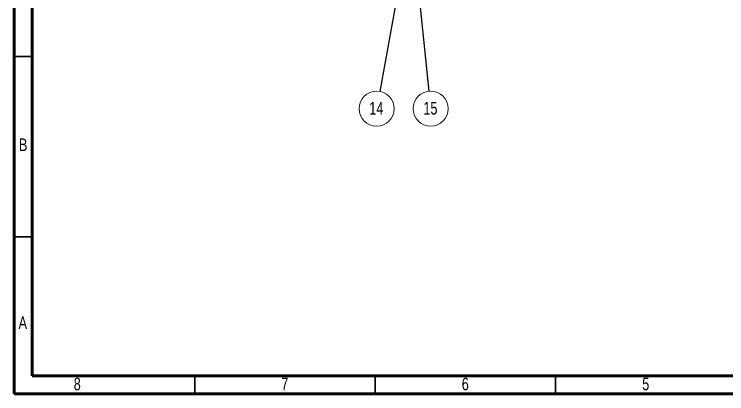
# Model space of a CAD drawing. Header units: millimetres. Extents: x 15 to 415, y 5 to 292.
# Drawn here: x 15 to 212.4, y 5 to 110.2 of the extents above; entities that cross this region are included whole.
import ezdxf

# ---------------------------------------------------------------- set-up
doc = ezdxf.new("R2010")
doc.units = ezdxf.units.MM
doc.styles.add('SLDTEXTSTYLE0', font='TXT', dxfattribs={"width": 0.75})
doc.dimstyles.new('SLDDIMSTYLE0', dxfattribs={"dimtxt": 0.18, "dimasz": 3.302, "dimexe": 0, "dimexo": 0.0625, "dimgap": 0, "dimtad": 0, "dimtih": 1, "dimtoh": 1, "dimdec": 0, "dimrnd": 1e-09, "dimzin": 0, "dimdsep": 46, "dimtxsty": 'Standard', "dimsah": 1, "dimcen": 0.09, "dimadec": 0, "dimazin": 0, "dimtfac": 3.302, "dimtdec": 0, "dimtofl": 0, "dimtmove": 0, "dimatfit": 3, "dimfxl": 1, "dimfrac": 2, "dimtolj": 1, "dimtzin": 0, "dimarcsym": 0})

# ---------------------------------------------------------------- blocks, each defined once
blk = doc.blocks.new('SW_NOTE_8')
at = {"color": 0, "linetype": 'Continuous', "lineweight": 0}
blk.add_circle((0.5, -4.83), 4.86, dxfattribs=at)
at = {"color": 0, "linetype": 'Continuous', "lineweight": 0, "insert": (0.43, -3), "char_height": 3.5, "attachment_point": 2, "style": 'SLDTEXTSTYLE0'}
blk.add_mtext('15', dxfattribs=at)
blk = doc.blocks.new('SW_NOTE_9')
at = {"color": 0, "linetype": 'Continuous', "lineweight": 0}
blk.add_circle((-0.87, -4.78), 4.86, dxfattribs=at)
at = {"color": 0, "linetype": 'Continuous', "lineweight": 0, "insert": (-0.94, -2.94), "char_height": 3.5, "attachment_point": 2, "style": 'SLDTEXTSTYLE0'}
blk.add_mtext('14', dxfattribs=at)

msp = doc.modelspace()

# ---------------------------------------------------------------- linework, layer by layer
at = {"color": 7, "linetype": 'Continuous', "lineweight": 60}
for p, q in [((15, 5), (15, 292)), ((20, 10), (20, 287)), ((410, 10), (20, 10)), ((415, 5), (15, 5))]:
    msp.add_line(p, q, dxfattribs=at)
at = {"color": 7, "linetype": 'Continuous', "lineweight": 30}
for p, q in [((15, 98.5), (20, 98.5)), ((15, 48.5), (20, 48.5)), ((65, 5), (65, 10)), ((115, 5), (115, 10)), ((165, 5), (165, 10))]:
    msp.add_line(p, q, dxfattribs=at)

# ---------------------------------------------------------------- block references
at = {"color": 7, "linetype": 'Continuous', "lineweight": 0}
for name, p in [('SW_NOTE_9', (116.25, 88.82)), ('SW_NOTE_8', (129.87, 88.88))]:
    msp.add_blockref(name, p, dxfattribs=at)

# ---------------------------------------------------------------- texts
at = {"color": 7, "linetype": 'Continuous', "lineweight": 0, "char_height": 3.5, "attachment_point": 2, "style": 'SLDTEXTSTYLE0'}
for s, insert in [('B', (17.47, 75.77)), ('A', (17.36, 26.46)), ('8', (32.46, 9.46)), ('7', (89.96, 9.46)), ('6', (139.96, 9.46)), ('5', (189.96, 9.46))]:
    msp.add_mtext(s, dxfattribs=dict(at, insert=insert))

# ---------------------------------------------------------------- leaders
at = {"color": 7, "linetype": 'Continuous', "lineweight": 0}
for points in [[(124.8, 135.58), (116.25, 88.82)], [(125.5, 131.45), (129.87, 88.88)]]:
    msp.add_leader(points, dimstyle='SLDDIMSTYLE0', dxfattribs=at)

doc.saveas('drawing.dxf')
